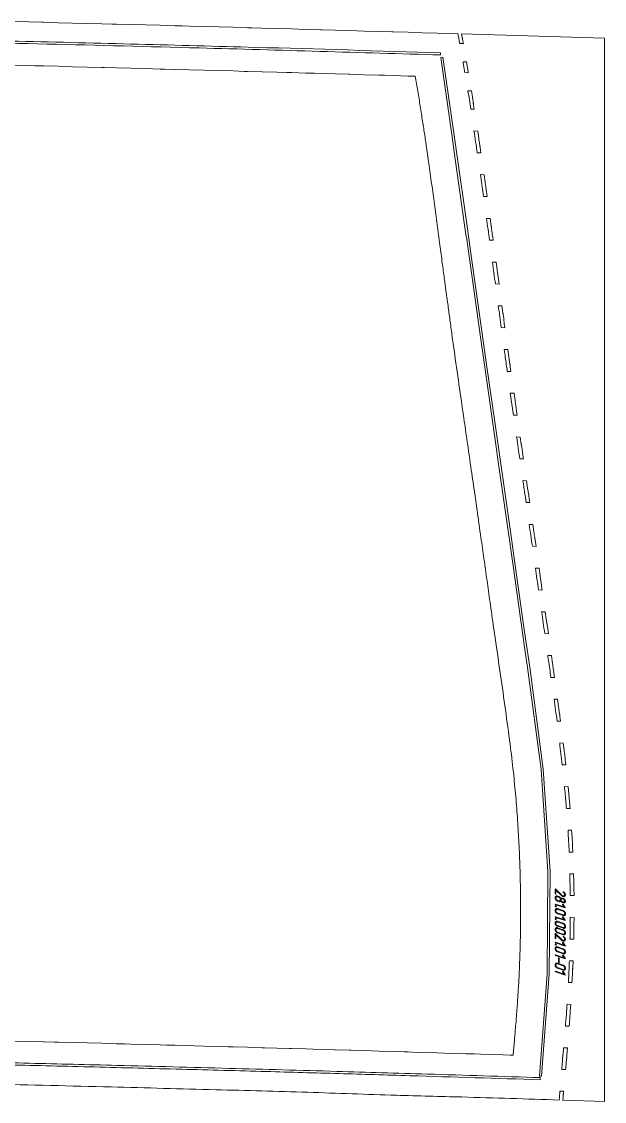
# Model space of a CAD drawing. Header units: millimetres. Extents: x -267 to 1346, y 0 to 1504.
# Drawn here: x 542 to 1346, y 0 to 1489 of the extents above; entities that cross this region are included whole.
import ezdxf

# ---------------------------------------------------------------- set-up
doc = ezdxf.new("R2010")
doc.units = ezdxf.units.MM
doc.linetypes.add('K5LT_BASIC', pattern=[0])
doc.layers.add('Engraving', color=7, linetype='Continuous')

msp = doc.modelspace()

# ---------------------------------------------------------------- linework, layer by layer
at = {"color": 143, "linetype": 'K5LT_BASIC', "lineweight": 15, "true_color": 0x33acca}
for p, q in [((552.5, 1488.9), (532.4, 1489.4)), ((552.5, 1488.9), (552.5, 1488.9)), ((570.4, 1488.5), (552.5, 1488.9)), ((572.6, 1488.4), (570.4, 1488.5)), ((572.6, 1488.4), (572.6, 1488.4)), ((592.7, 1487.9), (572.6, 1488.4)), ((612.8, 1487.4), (592.7, 1487.9)), ((592.7, 1487.9), (592.7, 1487.9)), ((612.9, 1487.4), (612.8, 1487.4)), ((633, 1486.9), (612.9, 1487.4)), ((633, 1486.9), (633, 1486.9)), ((653.1, 1486.4), (633, 1486.9)), ((667, 1486), (653.1, 1486.4)), ((653.1, 1486.4), (653.1, 1486.4)), ((673.2, 1485.9), (667, 1486)), ((673.2, 1485.9), (673.2, 1485.9)), ((693.3, 1485.3), (673.2, 1485.9)), ((713.4, 1484.8), (693.3, 1485.3)), ((693.3, 1485.3), (693.3, 1485.3)), ((733.5, 1484.3), (713.4, 1484.8)), ((713.4, 1484.8), (713.4, 1484.8)), ((753.7, 1483.7), (733.5, 1484.3)), ((733.5, 1484.3), (733.5, 1484.3)), ((753.7, 1483.7), (753.7, 1483.7)), ((763.5, 1483.5), (753.7, 1483.7)), ((773.8, 1483.2), (763.5, 1483.5)), ((773.8, 1483.2), (773.8, 1483.2)), ((793.9, 1482.6), (773.8, 1483.2)), ((814, 1482.1), (793.9, 1482.6)), ((793.9, 1482.6), (793.9, 1482.6)), ((814, 1482.1), (814, 1482.1)), ((834.1, 1481.5), (814, 1482.1)), ((834.1, 1481.5), (834.1, 1481.5)), ((854.2, 1481), (834.1, 1481.5)), ((854.2, 1481), (854.2, 1481)), ((860.1, 1480.8), (854.2, 1481)), ((874.3, 1480.4), (860.1, 1480.8)), ((874.4, 1480.4), (874.3, 1480.4)), ((894.5, 1479.8), (874.4, 1480.4)), ((914.6, 1479.3), (894.5, 1479.8)), ((894.5, 1479.8), (894.5, 1479.8)), ((934.7, 1478.7), (914.6, 1479.3)), ((914.6, 1479.3), (914.6, 1479.3)), ((934.7, 1478.7), (934.7, 1478.7)), ((954.8, 1478.1), (934.7, 1478.7)), ((954.8, 1478.1), (954.8, 1478.1)), ((956.6, 1478.1), (954.8, 1478.1)), ((974.9, 1477.5), (956.6, 1478.1)), ((995, 1477), (974.9, 1477.5)), ((974.9, 1477.5), (974.9, 1477.5)), ((995, 1477), (995, 1477)), ((1015.1, 1476.4), (995, 1477)), ((1015.2, 1476.4), (1015.1, 1476.4)), ((1035.3, 1475.8), (1015.2, 1476.4)), ((1053.1, 1475.3), (1035.3, 1475.8)), ((1035.3, 1475.8), (1035.3, 1475.8)), ((1055.4, 1475.2), (1053.1, 1475.3)), ((1055.4, 1475.2), (1055.4, 1475.2)), ((1075.5, 1474.6), (1055.4, 1475.2)), ((1075.5, 1474.6), (1075.5, 1474.6)), ((1095.6, 1474), (1075.5, 1474.6)), ((1095.6, 1474), (1095.6, 1474)), ((1115.7, 1473.4), (1095.6, 1474)), ((1115.7, 1473.4), (1115.7, 1473.4)), ((1135.8, 1472.8), (1115.7, 1473.4)), ((1135.8, 1472.8), (1135.8, 1472.8)), ((1144.4, 1472.6), (1135.8, 1472.8)), ((1149.5, 1472.4), (1346.4, 1466.6)), ((1346.4, 1466.6), (1346.4, 0)), ((1151.9, 1459.1), (1146.8, 1459.3)), ((1156.2, 1434), (1151.4, 1434.1)), ((532.4, 1429.2), (552.5, 1428.7)), ((552.5, 1428.7), (552.5, 1428.7)), ((552.5, 1428.7), (560.5, 1428.5)), ((560.5, 1428.5), (570.7, 1428.3)), ((570.7, 1428.3), (572.6, 1428.2)), ((572.6, 1428.2), (592.7, 1427.7)), ((572.6, 1428.2), (572.6, 1428.2)), ((592.7, 1427.7), (612.8, 1427.2)), ((592.7, 1427.7), (592.7, 1427.7)), ((612.8, 1427.2), (612.9, 1427.2)), ((612.9, 1427.2), (633, 1426.7)), ((633, 1426.7), (653.1, 1426.2)), ((633, 1426.7), (633, 1426.7)), ((653.1, 1426.2), (656.9, 1426.1)), ((653.1, 1426.2), (653.1, 1426.2)), ((656.9, 1426.1), (673.2, 1425.6)), ((673.2, 1425.6), (693.3, 1425.1)), ((673.2, 1425.6), (673.2, 1425.6)), ((693.3, 1425.1), (713.4, 1424.6)), ((693.3, 1425.1), (693.3, 1425.1)), ((713.4, 1424.6), (713.4, 1424.6)), ((713.4, 1424.6), (733.5, 1424)), ((733.5, 1424), (739.6, 1423.9)), ((733.5, 1424), (733.5, 1424)), ((739.6, 1423.9), (753.5, 1423.5)), ((753.5, 1423.5), (753.7, 1423.5)), ((753.7, 1423.5), (773.8, 1422.9)), ((753.7, 1423.5), (753.7, 1423.5)), ((773.8, 1422.9), (773.8, 1422.9)), ((773.8, 1422.9), (793.9, 1422.4)), ((793.9, 1422.4), (814, 1421.8)), ((793.9, 1422.4), (793.9, 1422.4)), ((814, 1421.8), (814, 1421.8)), ((814, 1421.8), (834.1, 1421.3)), ((834.1, 1421.3), (834.1, 1421.3)), ((834.1, 1421.3), (850, 1420.8)), ((850, 1420.8), (854.2, 1420.7)), ((854.2, 1420.7), (854.2, 1420.7)), ((854.2, 1420.7), (874.3, 1420.1)), ((874.3, 1420.1), (874.4, 1420.1)), ((874.4, 1420.1), (894.5, 1419.6)), ((894.5, 1419.6), (908.4, 1419.2)), ((894.5, 1419.6), (894.5, 1419.6)), ((908.4, 1419.2), (914.6, 1419)), ((914.6, 1419), (914.6, 1419)), ((914.6, 1419), (934.7, 1418.4)), ((934.7, 1418.4), (946.4, 1418.1)), ((934.7, 1418.4), (934.7, 1418.4)), ((946.4, 1418.1), (954.8, 1417.9)), ((954.8, 1417.9), (954.8, 1417.9)), ((954.8, 1417.9), (974.9, 1417.3)), ((974.9, 1417.3), (992.9, 1416.8)), ((974.9, 1417.3), (974.9, 1417.3)), ((992.9, 1416.8), (995, 1416.7)), ((995, 1416.7), (995, 1416.7)), ((995, 1416.7), (1015.1, 1416.1)), ((1015.1, 1416.1), (1015.2, 1416.1)), ((1015.2, 1416.1), (1035.3, 1415.5)), ((1035.3, 1415.5), (1042.9, 1415.3)), ((1035.3, 1415.5), (1035.3, 1415.5)), ((1042.9, 1415.3), (1055.4, 1414.9)), ((1158.8, 1418.9), (1154, 1419)), ((1055.4, 1414.9), (1055.4, 1414.9)), ((1055.4, 1414.9), (1075.5, 1414.3)), ((1075.5, 1414.3), (1085.5, 1414)), ((1075.5, 1414.3), (1075.5, 1414.3)), ((1162.9, 1393.7), (1158.2, 1393.9)), ((1162.2, 1368.7), (1166.9, 1368.6)), ((1171.6, 1338.4), (1166.5, 1338.6)), ((1176.1, 1308.3), (1171, 1308.4)), ((1180.4, 1278.1), (1175.4, 1278.3)), ((1175.4, 1278.3), (1179.6, 1248.1)), ((1184.7, 1248), (1179.6, 1248.1)), ((1188.9, 1217.8), (1183.8, 1218)), ((1193, 1187.7), (1187.9, 1187.8)), ((1197, 1157.5), (1192, 1157.7)), ((1201.1, 1127.4), (1196, 1127.6)), ((1205.1, 1097.3), (1200, 1097.4)), ((1209.2, 1067.1), (1204.1, 1067.3)), ((1213.3, 1037), (1208.2, 1037.1)), ((1217.5, 1006.8), (1212.4, 1007)), ((1221.7, 976.7), (1216.6, 976.8)), ((1216.6, 976.8), (1220.9, 946.7)), ((1226, 946.5), (1220.9, 946.7)), ((1230.3, 916.4), (1225.3, 916.5)), ((1234.7, 886.2), (1229.7, 886.4)), ((1239, 856.1), (1234, 856.2)), ((1236.4, 839.4), (1236.4, 839.4)), ((1243.4, 825.9), (1238.3, 826.1)), ((1247.7, 795.8), (1242.7, 795.9)), ((1252.1, 765.6), (1247, 765.8)), ((1256.3, 735.5), (1251.3, 735.6)), ((1260.6, 705.3), (1255.5, 705.5)), ((1264.9, 675.2), (1259.8, 675.3)), ((1269.1, 645), (1264.1, 645.2)), ((1273.4, 614.9), (1268.3, 615.1)), ((1277.7, 584.7), (1272.6, 584.9)), ((1281.8, 554.6), (1276.9, 554.8)), ((1285.9, 524.5), (1281.1, 524.6)), ((1289.7, 494.3), (1284.7, 494.5)), ((1293.2, 464.2), (1288.2, 464.4)), ((1296.4, 434.1), (1291.3, 434.2)), ((1299, 404), (1294, 404.1)), ((1301.2, 373.9), (1296.2, 374.1)), ((1302.8, 343.8), (1297.8, 344)), ((1298.6, 314), (1303.9, 313.8)), ((1299.2, 283.9), (1304.5, 283.8)), ((1299.3, 253.9), (1304.5, 253.7)), ((1298.9, 223.9), (1304.1, 223.7)), ((1298.1, 193.9), (1303.1, 193.8)), ((1301.7, 163.8), (1296.7, 163.9)), ((1299.9, 133.8), (1295, 134)), ((1297.8, 103.9), (1292.6, 104)), ((552.5, 82.6), (532.4, 83.1)), ((552.5, 82.6), (552.5, 82.6)), ((572.6, 82.1), (552.5, 82.6)), ((573.7, 82.1), (572.6, 82.1)), ((572.6, 82.1), (572.6, 82.1)), ((587.7, 81.7), (573.7, 82.1)), ((592.7, 81.6), (587.7, 81.7)), ((612.8, 81.1), (592.7, 81.6)), ((592.7, 81.6), (592.7, 81.6)), ((612.9, 81.1), (612.8, 81.1)), ((633, 80.6), (612.9, 81.1)), ((653.1, 80.1), (633, 80.6)), ((633, 80.6), (633, 80.6)), ((658.2, 80), (653.1, 80.1)), ((653.1, 80.1), (653.1, 80.1)), ((673.2, 79.6), (658.2, 80)), ((673.2, 79.6), (673.2, 79.6)), ((684.3, 79.3), (673.2, 79.6)), ((693.3, 79), (684.3, 79.3)), ((693.3, 79), (693.3, 79)), ((713.4, 78.5), (693.3, 79)), ((713.4, 78.5), (713.4, 78.5)), ((733.5, 78), (713.4, 78.5)), ((742.8, 77.7), (733.5, 78)), ((733.5, 78), (733.5, 78)), ((753.7, 77.4), (742.8, 77.7)), ((753.7, 77.4), (753.7, 77.4)), ((773.8, 76.9), (753.7, 77.4)), ((780.9, 76.7), (773.8, 76.9)), ((773.8, 76.9), (773.8, 76.9)), ((793.9, 76.3), (780.9, 76.7)), ((814, 75.8), (793.9, 76.3)), ((793.9, 76.3), (793.9, 76.3)), ((827.3, 75.4), (814, 75.8)), ((814, 75.8), (814, 75.8)), ((834.1, 75.2), (827.3, 75.4)), ((854.2, 74.7), (834.1, 75.2)), ((834.1, 75.2), (834.1, 75.2)), ((854.2, 74.7), (854.2, 74.7)), ((874.3, 74.1), (854.2, 74.7)), ((874.4, 74.1), (874.3, 74.1)), ((877.4, 74), (874.4, 74.1)), ((894.5, 73.5), (877.4, 74)), ((911.9, 73), (894.5, 73.5)), ((894.5, 73.5), (894.5, 73.5)), ((914.6, 72.9), (911.9, 73)), ((934.7, 72.4), (914.6, 72.9)), ((914.6, 72.9), (914.6, 72.9)), ((934.7, 72.4), (934.7, 72.4)), ((954.8, 71.8), (934.7, 72.4)), ((973.9, 71.2), (954.8, 71.8)), ((954.8, 71.8), (954.8, 71.8)), ((974.9, 71.2), (973.9, 71.2)), ((974.9, 71.2), (974.9, 71.2)), ((995, 70.6), (974.9, 71.2)), ((995, 70.6), (995, 70.6)), ((996.4, 70.5), (995, 70.6)), ((1015.1, 70), (996.4, 70.5)), ((1015.2, 70), (1015.1, 70)), ((1035.3, 69.4), (1015.2, 70)), ((1035.3, 69.4), (1035.3, 69.4)), ((1055.4, 68.8), (1035.3, 69.4)), ((1055.4, 68.8), (1055.4, 68.8)), ((1070.4, 68.3), (1055.4, 68.8)), ((1075.5, 68.2), (1070.4, 68.3)), ((1075.5, 68.2), (1075.5, 68.2)), ((1080.9, 68), (1075.5, 68.2)), ((1095.6, 67.6), (1080.9, 68)), ((1115.7, 66.9), (1095.6, 67.6)), ((1095.6, 67.6), (1095.6, 67.6)), ((1115.7, 66.9), (1115.7, 66.9)), ((1135.8, 66.3), (1115.7, 66.9)), ((1155.9, 65.7), (1135.8, 66.3)), ((1135.8, 66.3), (1135.8, 66.3)), ((1156, 65.7), (1155.9, 65.7)), ((1166.8, 65.4), (1156, 65.7)), ((1176.1, 65.1), (1166.8, 65.4)), ((1176.1, 65.1), (1176.1, 65.1)), ((1196.2, 64.5), (1176.1, 65.1)), ((1216.3, 63.8), (1196.2, 64.5)), ((1196.2, 64.5), (1196.2, 64.5)), ((1216.3, 63.8), (1216.3, 63.8)), ((1220.5, 63.7), (1216.3, 63.8)), ((1295.5, 73.9), (1290.1, 74.1)), ((1292.9, 44), (1287.6, 44.2)), ((1290.2, 14.1), (1285, 14.2)), ((1346.4, 0), (1289, 1.8))]:
    msp.add_line(p, q, dxfattribs=at)
for points in [[(1149.5, 1472.4), (1150.3, 1468), (1150.3, 1467.9), (1150.3, 1467.8), (1150.3, 1467.6), (1150.4, 1467.2), (1150.5, 1466.4), (1150.8, 1464.8), (1151.1, 1463.5), (1151.1, 1463.4), (1151.1, 1463.2), (1151.2, 1462.8), (1151.3, 1462), (1151.6, 1460.4), (1151.9, 1459.1)], [(1156.2, 1434), (1157.1, 1428.9), (1157.1, 1428.9), (1157.1, 1428.8), (1157.2, 1428.5), (1157.2, 1428.1), (1157.4, 1427.2), (1157.7, 1425.4), (1157.9, 1423.9), (1158, 1423.8), (1158, 1423.6), (1158.1, 1423.2), (1158.2, 1422.4), (1158.5, 1420.9), (1158.5, 1420.5), (1158.5, 1420.5), (1158.5, 1420.3), (1158.6, 1420.1), (1158.7, 1419.6), (1158.8, 1418.9)], [(1162.9, 1393.7), (1164.3, 1385.4), (1164.3, 1385.3), (1164.3, 1385.1), (1164.4, 1384.7), (1164.5, 1384), (1164.7, 1382.6), (1165.2, 1379.6), (1165.6, 1376.9), (1165.6, 1376.7), (1165.7, 1376.4), (1165.8, 1375.6), (1166, 1374.2), (1166.5, 1371.3), (1166.9, 1368.6)], [(1171.6, 1338.4), (1173.1, 1328.4), (1173.1, 1328.3), (1173.1, 1328.1), (1173.2, 1327.6), (1173.3, 1326.8), (1173.6, 1325), (1174.1, 1321.5), (1174.6, 1318.3), (1174.6, 1318.1), (1174.7, 1317.7), (1174.8, 1317), (1175, 1315.5), (1175.4, 1312.6), (1175.6, 1311.6), (1175.6, 1311.5), (1175.6, 1311.2), (1175.7, 1310.8), (1175.8, 1309.8), (1176.1, 1308.3)], [(1180.4, 1278.1), (1181.9, 1268.1), (1181.9, 1268), (1181.9, 1267.7), (1182, 1267.3), (1182.1, 1266.4), (1182.3, 1264.7), (1182.8, 1261.1), (1183.3, 1257.9), (1183.3, 1257.8), (1183.4, 1257.4), (1183.5, 1256.6), (1183.7, 1255.1), (1184.1, 1252.1), (1184.2, 1251.3), (1184.2, 1251.2), (1184.3, 1250.9), (1184.3, 1250.4), (1184.5, 1249.5), (1184.7, 1248)], [(1188.9, 1217.8), (1190.2, 1207.8), (1190.2, 1207.7), (1190.3, 1207.4), (1190.3, 1207), (1190.5, 1206.1), (1190.7, 1204.3), (1191.2, 1200.7), (1191.6, 1197.7), (1191.6, 1197.5), (1191.7, 1197.1), (1191.8, 1196.3), (1192, 1194.7), (1192.4, 1191.6), (1192.5, 1191), (1192.5, 1190.9), (1192.6, 1190.6), (1192.6, 1190.1), (1192.8, 1189.1), (1193, 1187.7)], [(1197, 1157.5), (1198.4, 1147.5), (1198.4, 1147.4), (1198.4, 1147.1), (1198.5, 1146.6), (1198.6, 1145.6), (1198.9, 1143.6), (1199.4, 1139.5), (1200.2, 1133.9), (1201.1, 1127.4)], [(1205.1, 1097.3), (1206.5, 1087.2), (1206.5, 1087.1), (1206.5, 1086.9), (1206.6, 1086.4), (1206.7, 1085.4), (1207, 1083.6), (1207.5, 1079.8), (1207.8, 1077.1), (1207.9, 1076.8), (1207.9, 1076.4), (1208.1, 1075.4), (1208.3, 1073.6), (1208.8, 1069.9), (1209.2, 1067.1)], [(1213.3, 1037), (1214.7, 1026.9), (1214.7, 1026.8), (1214.7, 1026.6), (1214.8, 1026.1), (1214.9, 1025.3), (1215.2, 1023.5), (1215.6, 1019.9), (1216.1, 1016.8), (1216.1, 1016.5), (1216.2, 1016.1), (1216.3, 1015.2), (1216.5, 1013.4), (1217, 1009.8), (1217.5, 1006.8)], [(1221.7, 976.7), (1223.1, 966.6), (1223.1, 966.5), (1223.2, 966.3), (1223.2, 965.8), (1223.4, 964.9), (1223.6, 963.1), (1224.2, 959.4), (1224.6, 956.5), (1224.6, 956.2), (1224.7, 955.8), (1224.8, 954.9), (1225.1, 953), (1225.6, 949.3), (1226, 946.5)], [(1230.3, 916.4), (1231.8, 906.3), (1231.8, 906.2), (1231.8, 906), (1231.9, 905.5), (1232, 904.5), (1232.3, 902.5), (1232.9, 898.6), (1233.2, 896.2), (1233.3, 895.9), (1233.4, 895.4), (1233.5, 894.4), (1233.8, 892.4), (1234.4, 888.3), (1234.7, 886.2)], [(1239, 856.1), (1240.5, 846), (1242, 836), (1242, 835.9), (1242, 835.6), (1242.1, 835.1), (1242.2, 834.1), (1242.5, 832.1), (1243.1, 828.1), (1243.4, 825.9)], [(1247.7, 795.8), (1249.2, 785.7), (1249.2, 785.6), (1249.2, 785.4), (1249.3, 784.9), (1249.4, 783.9), (1249.7, 782), (1250.3, 778.2), (1250.6, 775.6), (1250.7, 775.3), (1250.7, 774.8), (1250.9, 773.9), (1251.2, 772), (1251.7, 768.1), (1252.1, 765.6)], [(1256.3, 735.5), (1257.8, 725.4), (1257.8, 725.3), (1257.8, 725.1), (1257.9, 724.6), (1258, 723.6), (1258.3, 721.5), (1258.9, 717.5), (1259.2, 715.3), (1259.3, 715), (1259.3, 714.5), (1259.5, 713.5), (1259.8, 711.4), (1260.3, 707.4), (1260.6, 705.3)], [(1264.9, 675.2), (1266.3, 665.1), (1267.7, 655.1), (1269.1, 645)], [(1273.4, 614.9), (1274.4, 607.9), (1274.8, 604.7), (1274.9, 604.5), (1274.9, 604), (1275.1, 603), (1275.4, 601), (1275.9, 597.2), (1276.3, 594.7), (1276.3, 594.4), (1276.4, 594), (1276.5, 593.1), (1276.7, 591.2), (1277.3, 587.5), (1277.7, 584.7)], [(1281.8, 554.6), (1283.2, 544.6), (1283.2, 544.4), (1283.3, 544.2), (1283.3, 543.8), (1283.4, 542.9), (1283.7, 541.2), (1284.1, 537.8), (1284.6, 534.4), (1284.6, 534.2), (1284.7, 533.8), (1284.8, 532.9), (1285, 531.2), (1285.5, 527.7), (1285.9, 524.5)], [(1289.7, 494.3), (1290.9, 484.3), (1290.9, 484.2), (1291, 484), (1291, 483.5), (1291.1, 482.7), (1291.3, 481), (1291.7, 477.6), (1292.1, 474.1), (1292.1, 473.9), (1292.2, 473.5), (1292.3, 472.7), (1292.5, 471), (1292.9, 467.6), (1293.2, 464.2)], [(1296.4, 434.1), (1297.3, 424.1), (1297.3, 424), (1297.3, 423.7), (1297.4, 423.3), (1297.5, 422.5), (1297.6, 420.8), (1297.9, 417.5), (1298.2, 413.9), (1298.2, 413.7), (1298.3, 413.3), (1298.3, 412.5), (1298.5, 410.8), (1298.8, 407.4), (1299, 404)], [(1301.2, 373.9), (1301.8, 363.9), (1301.8, 363.8), (1301.8, 363.6), (1301.8, 363.2), (1301.9, 362.3), (1302, 360.7), (1302.2, 357.3), (1302.3, 353.8), (1302.3, 353.6), (1302.4, 353.3), (1302.4, 352.6), (1302.5, 351.2), (1302.6, 348.4), (1302.7, 347.1), (1302.7, 347), (1302.7, 346.8), (1302.7, 346.4), (1302.7, 345.5), (1302.8, 343.8)], [(1303.9, 313.8), (1304.2, 303.8), (1304.2, 303.7), (1304.2, 303.5), (1304.2, 303.1), (1304.2, 302.2), (1304.2, 300.5), (1304.3, 297.2), (1304.4, 293.7), (1304.4, 293.5), (1304.4, 293), (1304.4, 292.2), (1304.4, 290.5), (1304.5, 287.2), (1304.5, 283.8)], [(1304.5, 253.7), (1304.4, 243.7), (1304.4, 243.6), (1304.4, 243.4), (1304.4, 243), (1304.4, 242.2), (1304.4, 240.5), (1304.3, 237.2), (1304.3, 233.7), (1304.3, 233.5), (1304.3, 233.1), (1304.3, 232.4), (1304.2, 231), (1304.2, 228.2), (1304.1, 227), (1304.1, 226.9), (1304.1, 226.7), (1304.1, 226.3), (1304.1, 225.4), (1304.1, 223.7)], [(1303.1, 193.8), (1302.7, 183.8), (1302.7, 183.7), (1302.7, 183.5), (1302.6, 183), (1302.6, 182.2), (1302.5, 180.5), (1302.4, 177.2), (1302.2, 173.7), (1302.2, 173.5), (1302.2, 173), (1302.1, 172.2), (1302.1, 170.5), (1301.9, 167.2), (1301.7, 163.8)], [(1299.9, 133.8), (1299.3, 123.8), (1299.3, 123.7), (1299.3, 123.5), (1299.2, 123.1), (1299.2, 122.3), (1299.1, 120.6), (1298.8, 117.2), (1298.6, 113.8), (1298.6, 113.5), (1298.5, 113.1), (1298.5, 112.3), (1298.3, 110.6), (1298.1, 107.2), (1297.8, 103.9)], [(1295.5, 73.9), (1294.7, 64), (1294.6, 63.8), (1294.6, 63.6), (1294.6, 63.2), (1294.5, 62.4), (1294.4, 60.7), (1294.1, 57.2), (1293.8, 53.9), (1293.8, 53.7), (1293.7, 53.4), (1293.7, 52.6), (1293.5, 51.2), (1293.3, 48.3), (1293.2, 47.3), (1293.2, 47.2), (1293.2, 46.9), (1293.1, 46.5), (1293, 45.6), (1292.9, 44)], [(1290.2, 14.1), (1289.8, 10), (1289.8, 9.9), (1289.8, 9.8), (1289.7, 9.6), (1289.7, 9.2), (1289.6, 8.4), (1289.5, 6.8), (1289.4, 5.9), (1289.4, 5.8), (1289.4, 5.6), (1289.3, 5.2), (1289.3, 4.5), (1289.1, 3.2), (1289.1, 3.1), (1289.1, 3), (1289.1, 2.9), (1289.1, 2.6), (1289, 1.9), (1289, 1.8)]]:
    msp.add_lwpolyline(points, dxfattribs=at)
for points, knots in [([(1146.8, 1459.3), (1146.8, 1459.5), (1146, 1463.9), (1145.2, 1468.4), (1144.4, 1472.6)], [1.7784898, 1.7784898, 1.7784898, 1.7784898, 1.8028124, 2.2354737, 2.2354737, 2.2354737, 2.2354737]), ([(1154, 1419), (1153.4, 1422.6), (1152.5, 1427.6), (1151.6, 1432.6), (1151.4, 1434.1)], [0.3988389, 0.3988389, 0.3988389, 0.3988389, 0.7629716, 0.9160357, 0.9160357, 0.9160357, 0.9160357]), ([(1095.6, 1351.9), (1095.6, 1351.8), (1095.6, 1351.8), (1095.6, 1351.8), (1095.6, 1351.8), (1095.6, 1351.8), (1095.6, 1351.8)], [3.58474159, 3.58474159, 3.58474159, 3.58474159, 3.585502801, 3.586264011, 3.586771484, 3.587025221, 3.587025221, 3.587025221, 3.587025221]), ([(1095.6, 1351.8), (1096.6, 1345.4), (1098.6, 1332.5), (1101.1, 1315.3), (1102.9, 1302.4), (1103.9, 1296), (1104.2, 1293.8)], [3.587025, 3.587025, 3.587025, 3.587025, 4.212165, 4.837304, 5.254063, 5.462443, 5.462443, 5.462443, 5.462443]), ([(1115.7, 1209.5), (1117, 1200.1), (1119.3, 1182.4), (1122.6, 1157.6), (1125.4, 1136.5), (1127.9, 1117.8), (1130.4, 1099.6), (1133, 1080.2), (1134.9, 1066.8), (1135.8, 1059.9)], [2.649915, 2.649915, 2.649915, 2.649915, 3.534469, 4.313332, 4.969252, 5.502227, 6.064309, 6.667954, 7.313162, 7.313162, 7.313162, 7.313162]), ([(1135.8, 1059.9), (1135.8, 1059.9), (1135.8, 1059.8), (1135.8, 1059.8), (1135.8, 1059.8), (1135.8, 1059.8), (1135.8, 1059.8)], [7.313161858, 7.313161858, 7.313161858, 7.313161858, 7.313972116, 7.314782374, 7.315322546, 7.315592632, 7.315592632, 7.315592632, 7.315592632]), ([(1135.8, 1059.8), (1138, 1044), (1142.4, 1012.6), (1148.4, 970.8), (1152.9, 939.4), (1155.2, 923.7), (1155.9, 918.5)], [7.315593, 7.315593, 7.315593, 7.315593, 8.784208, 10.252824, 11.231902, 11.72144, 11.72144, 11.72144, 11.72144]), ([(1208.2, 1037.1), (1208.7, 1033.5), (1210.1, 1023.4), (1211.5, 1013.4), (1212.4, 1007)], [2.3761711, 2.3761711, 2.3761711, 2.3761711, 2.4363222, 2.540488, 2.540488, 2.540488, 2.540488]), ([(1156, 918.5), (1158, 904), (1161.8, 878.3), (1166.7, 843.8), (1170.5, 817.4), (1173.5, 796.2), (1175.2, 783.9), (1176.1, 778)], [11.72379, 11.72379, 11.72379, 11.72379, 13.081356, 14.135253, 14.965889, 15.562439, 16.12055, 16.12055, 16.12055, 16.12055]), ([(1236.4, 839.4), (1236.4, 839.8), (1236.2, 841.2), (1235.7, 844.3), (1235, 849.6), (1234.4, 853.7), (1234, 856.2)], [0, 0, 0, 0, 0.029049, 0.1375279, 0.2944217, 0.5351277, 0.5351277, 0.5351277, 0.5351277]), ([(1268.3, 615.1), (1268.6, 612.8), (1270.1, 602.8), (1271.5, 592.7), (1272.6, 584.9)], [4.6780222, 4.6780222, 4.6780222, 4.6780222, 4.7146148, 4.842342, 4.842342, 4.842342, 4.842342]), ([(1216.3, 492.6), (1217.9, 479.9), (1220.8, 455.8), (1224.2, 421), (1226.7, 388.2), (1228.6, 355.6), (1230, 323.2), (1230.7, 292), (1230.9, 262.9), (1230.7, 235.8), (1230.2, 211.6), (1229.5, 191.5), (1228.8, 175.7), (1228.2, 163), (1227.5, 152.2), (1226.9, 142.7), (1226.4, 134.4), (1225.8, 126.5), (1225.2, 118.4), (1224.4, 108.9), (1223.4, 97.1), (1222.1, 81.7), (1221.1, 70.1), (1220.5, 63.7)], [0.953311, 0.953311, 0.953311, 0.953311, 1.641457, 2.253958, 2.83222, 3.407062, 4.01029, 4.570916, 5.083996, 5.572282, 6.023835, 6.381639, 6.653868, 6.871551, 7.065832, 7.233032, 7.382371, 7.513848, 7.658916, 7.820046, 8.02065, 8.292072, 8.633111, 8.633111, 8.633111, 8.633111]), ([(1291.3, 434.2), (1292, 427), (1293, 417), (1293.8, 407), (1294, 404.1)], [5.6618986, 5.6618986, 5.6618986, 5.6618986, 5.7793679, 5.8250348, 5.8250348, 5.8250348, 5.8250348]), ([(1299.2, 283.9), (1299.1, 291), (1299, 301), (1298.7, 311), (1298.6, 314)], [4.8754498, 4.8754498, 4.8754498, 4.8754498, 5.2430205, 5.3959568, 5.3959568, 5.3959568, 5.3959568]), ([(1298.9, 223.9), (1299.1, 232.1), (1299.2, 242.1), (1299.3, 252.1), (1299.3, 253.9)], [3.8353921, 3.8353921, 3.8353921, 3.8353921, 4.2606027, 4.3553144, 4.3553144, 4.3553144, 4.3553144]), ([(1292.6, 104), (1292.7, 105.1), (1293.3, 112), (1294.1, 122), (1294.7, 131), (1295, 134)], [1.754757, 1.754757, 1.754757, 1.754757, 1.8079488, 2.1187294, 2.2759815, 2.2759815, 2.2759815, 2.2759815]), ([(1287.6, 44.2), (1287.9, 47.7), (1288.6, 56.7), (1289.5, 66.7), (1290, 73.1), (1290.1, 74.1)], [0.6975232, 0.6975232, 0.6975232, 0.6975232, 0.8865972, 1.1746245, 1.2266062, 1.2266062, 1.2266062, 1.2266062]), ([(1284, 1.9), (1239.3, 3.3), (1164.5, 5.9), (1048.8, 8.5), (935.6, 12.9), (804.5, 16.2), (658.3, 20.2), (493, 24.2), (312.1, 28.3), (131.2, 31.9), (-54.5, 35.1), (-176.5, 37), (-242.6, 37.9)], [0, 0, 0, 0, 1.053952, 1.765586, 2.72651, 3.724227, 4.857411, 6.174996, 7.621335, 9.123266, 10.440705, 12, 12, 12, 12])]:
    msp.add_open_spline(points, degree=3, knots=knots, dxfattribs=at)
for points in [[(1085.5, 1414), (1086.7, 1407.2), (1089, 1393.4), (1092.4, 1372.6), (1094.5, 1358.8), (1095.6, 1351.9)], [(1162.2, 1368.7), (1160.9, 1377.1), (1159.5, 1385.5), (1158.2, 1393.9)], [(1166.5, 1338.6), (1168, 1328.5), (1169.5, 1318.5), (1171, 1308.4)], [(1104.2, 1293.8), (1105.5, 1284.5), (1108.1, 1265.8), (1112, 1237.7), (1114.5, 1219), (1115.7, 1209.6)], [(1115.7, 1209.6), (1115.7, 1209.6), (1115.7, 1209.6), (1115.7, 1209.5), (1115.7, 1209.5), (1115.7, 1209.5)], [(1183.8, 1218), (1185.2, 1207.9), (1186.5, 1197.9), (1187.9, 1187.8)], [(1192, 1157.7), (1193.3, 1147.7), (1194.7, 1137.6), (1196, 1127.6)], [(1200, 1097.4), (1201.4, 1087.4), (1202.7, 1077.3), (1204.1, 1067.3)], [(1155.9, 918.5), (1155.9, 918.5), (1155.9, 918.5), (1156, 918.5), (1156, 918.5), (1156, 918.5)], [(1229.7, 886.4), (1228.2, 896.4), (1226.8, 906.5), (1225.3, 916.5)], [(1236.4, 839.4), (1237.1, 834.9), (1237.7, 830.5), (1238.3, 826.1)], [(1242.7, 795.9), (1244.1, 785.9), (1245.5, 775.8), (1247, 765.8)], [(1176.1, 778), (1176.1, 778), (1176.1, 778), (1176.1, 777.9), (1176.1, 777.9), (1176.1, 777.9)], [(1176.1, 777.9), (1177.5, 768), (1180.3, 748.2), (1184.5, 718.5), (1187.2, 698.7), (1188.6, 688.8)], [(1251.3, 735.6), (1252.7, 725.6), (1254.1, 715.5), (1255.5, 705.5)], [(1188.6, 688.8), (1189.5, 682.9), (1191.1, 671.1), (1193.6, 653.5), (1195.3, 641.7), (1196.2, 635.8)], [(1259.8, 675.3), (1261.2, 665.3), (1262.7, 655.2), (1264.1, 645.2)], [(1196.2, 635.8), (1196.2, 635.8), (1196.2, 635.8), (1196.2, 635.7), (1196.2, 635.7), (1196.2, 635.7)], [(1196.2, 635.7), (1198.5, 619.7), (1203.1, 587.8), (1210, 540.1), (1214.3, 508.5), (1216.3, 492.7)], [(1281.1, 524.6), (1279.8, 534.7), (1278.4, 544.7), (1276.9, 554.8)], [(1216.3, 492.7), (1216.3, 492.7), (1216.3, 492.7), (1216.3, 492.7), (1216.3, 492.7), (1216.3, 492.6)], [(1284.7, 494.5), (1285.9, 484.4), (1287.1, 474.4), (1288.2, 464.4)], [(1296.2, 374.1), (1296.8, 364), (1297.3, 354), (1297.8, 344)], [(1297.6, 183.2), (1297.8, 186.8), (1297.9, 190.3), (1298.1, 193.9)], [(1297.6, 183.2), (1297.4, 176.8), (1297, 170.4), (1296.7, 163.9)], [(1284, 1.9), (1284.4, 6.7), (1284.7, 10.7), (1285, 14.2)]]:
    msp.add_open_spline(points, degree=3, dxfattribs=at)
at = {"layer": 'Engraving', "color": 143, "linetype": 'K5LT_BASIC', "lineweight": 15, "true_color": 0x33acca}
for p, q in [((1120.4, 1446.4), (1120.3, 1443.4)), ((1123.7, 1440.2), (1120.7, 1439.8)), ((1135.8, 1333.8), (1120.7, 1439.8)), ((1123.7, 1440.2), (1135.8, 1355)), ((1135.8, 1355), (1143.7, 1300)), ((1135.8, 1333.7), (1135.8, 1333.8)), ((1140.7, 1299.6), (1135.8, 1333.7)), ((1155.9, 1192.4), (1140.7, 1299.6)), ((1143.7, 1300), (1156, 1213.6)), ((1156, 1213.6), (1163.6, 1159.8)), ((1156, 1192.3), (1155.9, 1192.4)), ((1160.6, 1159.4), (1156, 1192.3)), ((1176.1, 1050.9), (1160.6, 1159.4)), ((1163.6, 1159.8), (1176.1, 1072.2)), ((1176.1, 1072.2), (1183.5, 1019.6)), ((1176.1, 1072.2), (1176.1, 1072.2)), ((1176.1, 1050.8), (1176.1, 1050.9)), ((1180.6, 1019.2), (1176.1, 1050.8)), ((1196.2, 909.4), (1180.6, 1019.2)), ((1183.5, 1019.6), (1196.2, 930.8)), ((1196.2, 930.8), (1196.2, 930.7)), ((1196.2, 930.7), (1203.5, 879.4)), ((1196.2, 909.4), (1196.2, 909.4)), ((1200.5, 879), (1196.2, 909.4)), ((1216.3, 768), (1200.5, 879)), ((1203.5, 879.4), (1216.3, 789.3)), ((1216.3, 789.2), (1216.3, 789.3)), ((1216.3, 789.2), (1223.4, 739.2)), ((1216.3, 767.9), (1216.3, 768)), ((1220.4, 738.8), (1216.3, 767.9)), ((1236.4, 626.6), (1220.4, 738.8)), ((1223.4, 739.2), (1236.4, 647.9)), ((1236.4, 647.9), (1236.4, 647.8)), ((1236.4, 647.8), (1243.4, 599)), ((1236.4, 626.5), (1236.4, 626.6)), ((1240.4, 598.6), (1236.4, 626.5)), ((1259.1, 458), (1240.4, 598.6)), ((1243.4, 599), (1262.1, 458.3)), ((1268.6, 317), (1259.1, 458)), ((1262.1, 458.3), (1271.6, 317.1)), ((1267.3, 175.4), (1268.6, 317)), ((1271.6, 317.1), (1270.3, 175.3)), ((1278.6, 286.7), (1278.6, 292.7)), ((1279.4, 292.8), (1287.7, 284.6)), ((1279.6, 291.4), (1279.6, 286.4)), ((1287.1, 283.9), (1279.6, 291.4)), ((1281.6, 283.3), (1283.6, 282.6)), ((1287.7, 284.6), (1288.1, 284.2)), ((1288.1, 284.2), (1288.4, 283.9)), ((1290, 289.1), (1290.2, 289)), ((1278.6, 280.3), (1278.6, 281.3)), ((1279.1, 272.2), (1290.9, 268.2)), ((1292.1, 266.8), (1279.1, 271.2)), ((1279.6, 280), (1279.6, 281)), ((1281.6, 282.3), (1283.6, 281.6)), ((1283.6, 276.6), (1281.6, 277.3)), ((1283.6, 275.6), (1281.6, 276.3)), ((1285.6, 278.9), (1285.6, 277.9)), ((1288.6, 280.4), (1289.6, 280.1)), ((1288.6, 279.4), (1289.6, 279.1)), ((1289.6, 275.1), (1288.6, 275.4)), ((1289.6, 274.1), (1288.6, 274.4)), ((1290.9, 268.2), (1288.7, 271.1)), ((1289.4, 271.6), (1292.4, 267.6)), ((1289.9, 274), (1289.6, 274.1)), ((1290.2, 273.9), (1289.9, 274)), ((1290.7, 273.9), (1290.2, 273.9)), ((1292.4, 277.3), (1292.5, 276.7)), ((1292.5, 276.7), (1292.6, 276.4)), ((1292.6, 276.4), (1292.6, 276.1)), ((1278.6, 262.9), (1278.6, 263.9)), ((1279.1, 254.8), (1290.9, 250.8)), ((1292.1, 249.4), (1279.1, 253.8)), ((1279.6, 262.5), (1279.6, 263.5)), ((1281.6, 265.9), (1289.6, 263.1)), ((1281.6, 264.9), (1289.6, 262.2)), ((1289.6, 257.2), (1281.6, 259.9)), ((1289.6, 256.2), (1281.6, 258.9)), ((1290.9, 250.8), (1288.7, 253.7)), ((1289.4, 254.1), (1292.4, 250.2)), ((1291.6, 259.5), (1291.6, 258.5)), ((1292.6, 259.1), (1292.6, 258.2)), ((1278.6, 245.5), (1278.6, 246.5)), ((1279.6, 245.1), (1279.6, 246.1)), ((1281.6, 248.4), (1289.6, 245.7)), ((1281.6, 247.4), (1289.6, 244.7)), ((1289.6, 239.8), (1281.6, 242.5)), ((1289.6, 238.8), (1281.6, 241.5)), ((1281.6, 239.6), (1289.6, 236.8)), ((1281.6, 238.6), (1289.6, 235.9)), ((1291.6, 242.1), (1291.6, 241.1)), ((1292.6, 241.7), (1292.6, 240.7)), ((1278.6, 236.6), (1278.6, 237.6)), ((1278.6, 225.2), (1278.6, 231.2)), ((1279.4, 231.3), (1287.7, 223.1)), ((1279.6, 236.2), (1279.6, 237.2)), ((1279.6, 229.9), (1279.6, 224.9)), ((1287.1, 222.4), (1279.6, 229.9)), ((1289.6, 230.9), (1281.6, 233.6)), ((1289.6, 229.9), (1281.6, 232.6)), ((1290, 227.6), (1290.2, 227.5)), ((1291.6, 233.2), (1291.6, 232.2)), ((1292.6, 232.8), (1292.6, 231.9)), ((1278.6, 210.3), (1278.6, 211.3)), ((1279.1, 219.6), (1290.9, 215.6)), ((1292.1, 214.2), (1279.1, 218.6)), ((1279.6, 209.9), (1279.6, 210.9)), ((1281.6, 213.3), (1289.6, 210.5)), ((1281.6, 212.3), (1289.6, 209.6)), ((1287.7, 223.1), (1288.1, 222.7)), ((1288.1, 222.7), (1288.4, 222.5)), ((1290.9, 215.6), (1288.7, 218.5)), ((1289.4, 219), (1292.4, 215)), ((1279.1, 202.2), (1290.9, 198.2)), ((1292.1, 196.8), (1279.1, 201.2)), ((1289.6, 204.6), (1281.6, 207.3)), ((1289.6, 203.6), (1281.6, 206.3)), ((1283.1, 192), (1283.1, 197.9)), ((1284.1, 197.6), (1284.1, 191.6)), ((1290.9, 198.2), (1288.7, 201.1)), ((1289.4, 201.5), (1292.4, 197.6)), ((1291.6, 206.9), (1291.6, 205.9)), ((1292.6, 206.5), (1292.6, 205.6)), ((1278.6, 187.7), (1278.6, 188.7)), ((1279.1, 179.6), (1290.9, 175.6)), ((1279.6, 187.4), (1279.6, 188.3)), ((1281.6, 190.7), (1289.6, 188)), ((1281.6, 189.7), (1289.6, 187)), ((1289.6, 182), (1281.6, 184.7)), ((1289.6, 181), (1281.6, 183.7)), ((1289.4, 179), (1292.4, 175)), ((1291.6, 184.3), (1291.6, 183.3)), ((1292.6, 184), (1292.6, 183)), ((1256.7, 35), (1267.3, 175.4)), ((1270.3, 175.3), (1259.7, 34.7)), ((1292.1, 174.2), (1279.1, 178.6)), ((1290.9, 175.6), (1288.7, 178.5)), ((1259.7, 34.7), (1256.7, 35)), ((1257.8, 32.9), (1257.7, 29.9))]:
    msp.add_line(p, q, dxfattribs=at)
for points, knots in [([(1120.4, 1446.4), (1035.2, 1449), (896.3, 1453.1), (702.2, 1458.3), (539.6, 1462.4), (379.2, 1465.9), (230.8, 1469.4), (102.4, 1471.5), (-1.6, 1473.4), (-84.1, 1474.7), (-154.5, 1475.8), (-197.6, 1476.5), (-218.9, 1476.8)], [0, 0, 0, 0, 2.289666, 3.734433, 5.217354, 6.661331, 8.045568, 9.207518, 10.110583, 10.841633, 11.425339, 12, 12, 12, 12]), ([(-219, 1473.8), (-147.7, 1472.7), (-20.7, 1470.8), (175.3, 1467.2), (369.4, 1463.2), (578, 1458.5), (828.3, 1452.1), (1009.3, 1446.8), (1120.3, 1443.4)], [0, 0, 0, 0, 1.277689, 2.274301, 3.512976, 4.755935, 6.011076, 8, 8, 8, 8]), ([(1257.7, 29.9), (1197.8, 31.8), (1105.4, 34.7), (979.5, 38.4), (874.5, 41.4), (761.9, 44.4), (643.6, 47.5), (532.7, 50.2), (430.8, 52.5), (333.7, 54.6), (230.2, 56.8), (121.5, 58.9), (12.7, 60.8), (-106.9, 62.8), (-190.4, 64.1), (-239.1, 64.8)], [0, 0, 0, 0, 1.803089, 2.778311, 3.786378, 4.959027, 6.163815, 7.34426, 8.292656, 9.226685, 10.264315, 11.403428, 12.492722, 13.536148, 15, 15, 15, 15]), ([(-239, 67.8), (-139.9, 66.8), (-2, 64.1), (177.3, 60.8), (301.3, 58.3), (427.5, 55.6), (552.5, 52.7), (685.2, 49.4), (826.5, 45.7), (969.1, 41.7), (1112.3, 37.5), (1205.8, 34.5), (1257.8, 32.9)], [0, 0, 0, 0, 2.382532, 3.316041, 4.313457, 5.363554, 6.35168, 7.31857, 8.554967, 9.750537, 10.748709, 12, 12, 12, 12])]:
    msp.add_open_spline(points, degree=3, knots=knots, dxfattribs=at)
for points in [[(1278.6, 292.7), (1278.6, 292.8), (1278.8, 293)], [(1278.8, 286.3), (1278.6, 286.5), (1278.6, 286.7)], [(1278.6, 281.3), (1278.6, 282.4), (1279.5, 283.1)], [(1278.8, 293), (1279, 293), (1279.2, 293)], [(1279.1, 286.1), (1279, 286.1), (1278.8, 286.3)], [(1279.5, 286.1), (1279.3, 286), (1279.1, 286.1)], [(1279.2, 293), (1279.3, 292.9), (1279.4, 292.8)], [(1279.6, 286.4), (1279.6, 286.2), (1279.5, 286.1)], [(1279.5, 283.1), (1280.4, 283.7), (1281.6, 283.3)], [(1288.2, 283), (1287.7, 283.3), (1287.1, 283.9)], [(1289.1, 282.5), (1288.7, 282.7), (1288.2, 283)], [(1288.4, 283.9), (1288.8, 283.7), (1289.1, 283.6)], [(1289.1, 283.6), (1290.1, 283.2), (1290.8, 283.8)], [(1289.5, 288.8), (1289.5, 289), (1289.7, 289.1)], [(1289.6, 288.5), (1289.6, 288.6), (1289.5, 288.8)], [(1289.9, 288.2), (1289.7, 288.3), (1289.6, 288.5)], [(1289.7, 289.1), (1289.8, 289.2), (1290, 289.1)], [(1291.2, 286.8), (1290.8, 287.5), (1289.9, 288.2)], [(1290.2, 289), (1291.4, 288.2), (1292, 287.1)], [(1290.8, 283.8), (1291.2, 284.1), (1291.4, 284.5)], [(1291.6, 285.4), (1291.6, 286.1), (1291.2, 286.8)], [(1291.4, 284.5), (1291.6, 284.9), (1291.6, 285.4)], [(1292.6, 285.1), (1292.6, 283.7), (1291.6, 282.9)], [(1292, 287.1), (1292.6, 286.1), (1292.6, 285.1)], [(1279.5, 277.9), (1278.6, 279.1), (1278.6, 280.3)], [(1278.6, 271.9), (1278.6, 272), (1278.8, 272.2)], [(1278.8, 271.5), (1278.6, 271.7), (1278.6, 271.9)], [(1278.6, 269.2), (1278.6, 269.6), (1278.8, 269.7)], [(1278.9, 268.6), (1278.6, 268.9), (1278.6, 269.2)], [(1278.8, 272.2), (1278.9, 272.3), (1279.1, 272.2)], [(1279.1, 271.2), (1278.9, 271.3), (1278.8, 271.5)], [(1278.8, 269.7), (1279.1, 269.8), (1279.4, 269.7)], [(1279.4, 268.2), (1279.1, 268.3), (1278.9, 268.6)], [(1279.4, 269.7), (1279.5, 269.6), (1279.8, 269.4)], [(1279.9, 268.3), (1279.6, 268.1), (1279.4, 268.2)], [(1281.6, 276.3), (1280.4, 276.7), (1279.5, 277.9)], [(1279.6, 281), (1279.6, 281.7), (1280.2, 282.1)], [(1280.2, 278.4), (1279.6, 279.1), (1279.6, 280)], [(1279.8, 269.4), (1280.1, 269.1), (1280.1, 268.7)], [(1280.1, 268.7), (1280.1, 268.4), (1279.9, 268.3)], [(1280.2, 282.1), (1280.8, 282.5), (1281.6, 282.3)], [(1281.6, 277.3), (1280.8, 277.6), (1280.2, 278.4)], [(1283.6, 282.6), (1284.4, 282.3), (1285.1, 281.7)], [(1283.6, 281.6), (1284.4, 281.3), (1285, 280.5)], [(1285, 276.7), (1284.4, 276.3), (1283.6, 276.6)], [(1285.2, 275.5), (1284.4, 275.3), (1283.6, 275.6)], [(1285, 280.5), (1285.6, 279.8), (1285.6, 278.9)], [(1285.6, 277.9), (1285.6, 277.1), (1285, 276.7)], [(1285.1, 281.7), (1285.8, 281), (1286.3, 280.1)], [(1286.3, 276.3), (1285.9, 275.8), (1285.2, 275.5)], [(1286.3, 280.1), (1286.7, 280.4), (1287.3, 280.5)], [(1287.3, 275.1), (1286.7, 275.6), (1286.3, 276.3)], [(1286.6, 278.1), (1286.6, 278.9), (1287.2, 279.3)], [(1287.2, 276.5), (1286.6, 277.3), (1286.6, 278.1)], [(1287.2, 279.3), (1287.7, 279.7), (1288.6, 279.4)], [(1288.6, 275.4), (1287.7, 275.7), (1287.2, 276.5)], [(1287.3, 280.5), (1287.9, 280.6), (1288.6, 280.4)], [(1288.6, 274.4), (1287.8, 274.7), (1287.3, 275.1)], [(1288.6, 271.5), (1288.6, 271.7), (1288.7, 271.8)], [(1288.7, 271.1), (1288.6, 271.3), (1288.6, 271.5)], [(1288.7, 271.8), (1288.9, 271.9), (1289.1, 271.8)], [(1291.6, 282.9), (1290.6, 282.1), (1289.1, 282.5)], [(1289.1, 271.8), (1289.2, 271.8), (1289.4, 271.6)], [(1289.6, 280.1), (1290.7, 279.7), (1291.7, 278.5)], [(1289.6, 279.1), (1290.4, 278.8), (1291, 278)], [(1291, 275.2), (1290.4, 274.8), (1289.6, 275.1)], [(1291.7, 274.2), (1291.3, 273.9), (1290.7, 273.9)], [(1291, 278), (1291.6, 277.2), (1291.6, 276.4)], [(1291.6, 276.4), (1291.6, 275.6), (1291, 275.2)], [(1291.7, 278.5), (1292.1, 277.9), (1292.4, 277.3)], [(1292.6, 276.1), (1292.6, 274.8), (1291.7, 274.2)], [(1278.6, 263.9), (1278.6, 265), (1279.5, 265.7)], [(1279.5, 260.5), (1278.6, 261.6), (1278.6, 262.9)], [(1278.6, 254.5), (1278.6, 254.6), (1278.8, 254.8)], [(1278.8, 254.1), (1278.6, 254.3), (1278.6, 254.5)], [(1278.8, 254.8), (1278.9, 254.9), (1279.1, 254.8)], [(1279.1, 253.8), (1278.9, 253.9), (1278.8, 254.1)], [(1279.5, 265.7), (1280.4, 266.3), (1281.6, 265.9)], [(1281.6, 258.9), (1280.4, 259.3), (1279.5, 260.5)], [(1279.6, 263.5), (1279.6, 264.3), (1280.2, 264.7)], [(1280.2, 261), (1279.6, 261.7), (1279.6, 262.5)], [(1280.2, 264.7), (1280.8, 265.1), (1281.6, 264.9)], [(1281.6, 259.9), (1280.8, 260.2), (1280.2, 261)], [(1288.6, 254.1), (1288.6, 254.3), (1288.7, 254.4)], [(1288.7, 253.7), (1288.6, 253.9), (1288.6, 254.1)], [(1288.7, 254.4), (1288.9, 254.5), (1289.1, 254.4)], [(1289.1, 254.4), (1289.2, 254.4), (1289.4, 254.1)], [(1289.6, 263.1), (1290.8, 262.7), (1291.7, 261.6)], [(1289.6, 262.2), (1290.4, 261.9), (1291, 261.1)], [(1291, 257.3), (1290.4, 256.9), (1289.6, 257.2)], [(1291.7, 256.3), (1290.8, 255.8), (1289.6, 256.2)], [(1291, 261.1), (1291.6, 260.3), (1291.6, 259.5)], [(1291.6, 258.5), (1291.6, 257.7), (1291, 257.3)], [(1291.7, 261.6), (1292.6, 260.4), (1292.6, 259.1)], [(1292.6, 258.2), (1292.6, 256.9), (1291.7, 256.3)], [(1292.4, 266.9), (1292.3, 266.8), (1292.1, 266.8)], [(1292.4, 267.6), (1292.5, 267.4), (1292.5, 267.2)], [(1292.5, 267.2), (1292.5, 267), (1292.4, 266.9)], [(1278.6, 251.8), (1278.6, 252.1), (1278.8, 252.3)], [(1278.9, 251.2), (1278.6, 251.4), (1278.6, 251.8)], [(1278.6, 246.5), (1278.6, 247.6), (1279.5, 248.2)], [(1279.5, 243.1), (1278.6, 244.2), (1278.6, 245.5)], [(1278.6, 237.6), (1278.6, 238.7), (1279.5, 239.4)], [(1278.8, 252.3), (1279.1, 252.4), (1279.4, 252.3)], [(1279.4, 250.8), (1279.1, 250.9), (1278.9, 251.2)], [(1279.4, 252.3), (1279.5, 252.2), (1279.8, 251.9)], [(1279.9, 250.9), (1279.6, 250.7), (1279.4, 250.8)], [(1279.5, 248.2), (1280.4, 248.9), (1281.6, 248.4)], [(1281.6, 241.5), (1280.4, 241.9), (1279.5, 243.1)], [(1279.5, 239.4), (1280.4, 240), (1281.6, 239.6)], [(1279.6, 246.1), (1279.6, 246.9), (1280.2, 247.3)], [(1280.2, 243.5), (1279.6, 244.3), (1279.6, 245.1)], [(1279.6, 237.2), (1279.6, 238), (1280.2, 238.4)], [(1279.8, 251.9), (1280.1, 251.7), (1280.1, 251.3)], [(1280.1, 251.3), (1280.1, 251), (1279.9, 250.9)], [(1280.2, 247.3), (1280.8, 247.7), (1281.6, 247.4)], [(1281.6, 242.5), (1280.8, 242.8), (1280.2, 243.5)], [(1280.2, 238.4), (1280.8, 238.8), (1281.6, 238.6)], [(1289.6, 245.7), (1290.8, 245.3), (1291.7, 244.2)], [(1289.6, 244.7), (1290.4, 244.5), (1291, 243.7)], [(1291, 239.9), (1290.4, 239.5), (1289.6, 239.8)], [(1291.7, 238.9), (1290.8, 238.3), (1289.6, 238.8)], [(1291, 243.7), (1291.6, 242.9), (1291.6, 242.1)], [(1291.6, 241.1), (1291.6, 240.3), (1291, 239.9)], [(1291.7, 244.2), (1292.6, 243), (1292.6, 241.7)], [(1292.6, 240.7), (1292.6, 239.5), (1291.7, 238.9)], [(1292.4, 249.5), (1292.3, 249.4), (1292.1, 249.4)], [(1292.4, 250.2), (1292.5, 250), (1292.5, 249.8)], [(1292.5, 249.8), (1292.5, 249.6), (1292.4, 249.5)], [(1279.5, 234.2), (1278.6, 235.3), (1278.6, 236.6)], [(1278.6, 231.2), (1278.6, 231.4), (1278.8, 231.5)], [(1278.8, 224.8), (1278.6, 225), (1278.6, 225.2)], [(1278.8, 231.5), (1279, 231.6), (1279.2, 231.5)], [(1279.1, 224.6), (1279, 224.6), (1278.8, 224.8)], [(1279.5, 224.6), (1279.3, 224.5), (1279.1, 224.6)], [(1279.2, 231.5), (1279.3, 231.4), (1279.4, 231.3)], [(1281.6, 232.6), (1280.4, 233), (1279.5, 234.2)], [(1279.6, 224.9), (1279.6, 224.7), (1279.5, 224.6)], [(1280.2, 234.7), (1279.6, 235.4), (1279.6, 236.2)], [(1281.6, 233.6), (1280.8, 233.9), (1280.2, 234.7)], [(1289.5, 227.3), (1289.5, 227.5), (1289.7, 227.6)], [(1289.6, 227), (1289.6, 227.1), (1289.5, 227.3)], [(1289.6, 236.8), (1290.8, 236.4), (1291.7, 235.3)], [(1289.6, 235.9), (1290.4, 235.6), (1291, 234.8)], [(1291, 231), (1290.4, 230.6), (1289.6, 230.9)], [(1291.7, 230), (1290.8, 229.5), (1289.6, 229.9)], [(1289.9, 226.7), (1289.7, 226.8), (1289.6, 227)], [(1289.7, 227.6), (1289.8, 227.7), (1290, 227.6)], [(1291.2, 225.3), (1290.8, 226), (1289.9, 226.7)], [(1290.2, 227.5), (1291.4, 226.7), (1292, 225.6)], [(1291, 234.8), (1291.6, 234), (1291.6, 233.2)], [(1291.6, 232.2), (1291.6, 231.4), (1291, 231)], [(1291.6, 223.9), (1291.6, 224.6), (1291.2, 225.3)], [(1291.4, 223), (1291.6, 223.4), (1291.6, 223.9)], [(1292.6, 223.6), (1292.6, 222.2), (1291.6, 221.4)], [(1291.7, 235.3), (1292.6, 234.1), (1292.6, 232.8)], [(1292.6, 231.9), (1292.6, 230.6), (1291.7, 230)], [(1292, 225.6), (1292.6, 224.7), (1292.6, 223.6)], [(1278.6, 219.3), (1278.6, 219.4), (1278.8, 219.6)], [(1278.8, 218.9), (1278.6, 219.1), (1278.6, 219.3)], [(1278.6, 216.6), (1278.6, 217), (1278.8, 217.1)], [(1278.9, 216), (1278.6, 216.3), (1278.6, 216.6)], [(1278.6, 211.3), (1278.6, 212.4), (1279.5, 213.1)], [(1279.5, 207.9), (1278.6, 209), (1278.6, 210.3)], [(1278.8, 219.6), (1278.9, 219.7), (1279.1, 219.6)], [(1279.1, 218.6), (1278.9, 218.7), (1278.8, 218.9)], [(1278.8, 217.1), (1279.1, 217.2), (1279.4, 217.1)], [(1279.4, 215.6), (1279.1, 215.7), (1278.9, 216)], [(1279.4, 217.1), (1279.5, 217), (1279.8, 216.8)], [(1279.9, 215.7), (1279.6, 215.5), (1279.4, 215.6)], [(1279.5, 213.1), (1280.4, 213.7), (1281.6, 213.3)], [(1279.6, 210.9), (1279.6, 211.7), (1280.2, 212.1)], [(1280.2, 208.4), (1279.6, 209.1), (1279.6, 209.9)], [(1279.8, 216.8), (1280.1, 216.5), (1280.1, 216.1)], [(1280.1, 216.1), (1280.1, 215.8), (1279.9, 215.7)], [(1280.2, 212.1), (1280.8, 212.5), (1281.6, 212.3)], [(1288.2, 221.5), (1287.7, 221.8), (1287.1, 222.4)], [(1289.1, 221.1), (1288.7, 221.2), (1288.2, 221.5)], [(1288.4, 222.5), (1288.8, 222.2), (1289.1, 222.1)], [(1288.6, 218.9), (1288.6, 219.1), (1288.7, 219.2)], [(1288.7, 218.5), (1288.6, 218.7), (1288.6, 218.9)], [(1288.7, 219.2), (1288.9, 219.3), (1289.1, 219.2)], [(1289.1, 222.1), (1290.1, 221.7), (1290.8, 222.3)], [(1291.6, 221.4), (1290.6, 220.6), (1289.1, 221.1)], [(1289.1, 219.2), (1289.2, 219.2), (1289.4, 219)], [(1289.6, 210.5), (1290.8, 210.1), (1291.7, 209)], [(1289.6, 209.6), (1290.4, 209.3), (1291, 208.5)], [(1290.8, 222.3), (1291.2, 222.6), (1291.4, 223)], [(1291.7, 209), (1292.6, 207.8), (1292.6, 206.5)], [(1292.4, 214.3), (1292.3, 214.2), (1292.1, 214.2)], [(1292.4, 215), (1292.5, 214.8), (1292.5, 214.6)], [(1292.5, 214.6), (1292.5, 214.4), (1292.4, 214.3)], [(1278.6, 201.9), (1278.6, 202), (1278.8, 202.2)], [(1278.8, 201.5), (1278.6, 201.7), (1278.6, 201.9)], [(1278.8, 202.2), (1278.9, 202.3), (1279.1, 202.2)], [(1279.1, 201.2), (1278.9, 201.3), (1278.8, 201.5)], [(1281.6, 206.3), (1280.4, 206.7), (1279.5, 207.9)], [(1281.6, 207.3), (1280.8, 207.6), (1280.2, 208.4)], [(1283.1, 197.9), (1283.1, 198.2), (1283.3, 198.2)], [(1283.3, 198.2), (1283.4, 198.3), (1283.6, 198.3)], [(1283.6, 198.3), (1283.7, 198.2), (1283.9, 198)], [(1283.9, 198), (1284.1, 197.8), (1284.1, 197.6)], [(1288.6, 201.5), (1288.6, 201.7), (1288.7, 201.8)], [(1288.7, 201.1), (1288.6, 201.3), (1288.6, 201.5)], [(1288.7, 201.8), (1288.9, 201.9), (1289.1, 201.8)], [(1289.1, 201.8), (1289.2, 201.8), (1289.4, 201.5)], [(1291, 204.7), (1290.4, 204.3), (1289.6, 204.6)], [(1291.7, 203.7), (1290.8, 203.2), (1289.6, 203.6)], [(1291, 208.5), (1291.6, 207.7), (1291.6, 206.9)], [(1291.6, 205.9), (1291.6, 205.1), (1291, 204.7)], [(1292.6, 205.6), (1292.6, 204.3), (1291.7, 203.7)], [(1292.4, 196.9), (1292.3, 196.8), (1292.1, 196.8)], [(1292.4, 197.6), (1292.5, 197.4), (1292.5, 197.2)], [(1292.5, 197.2), (1292.5, 197), (1292.4, 196.9)], [(1278.6, 188.7), (1278.6, 189.8), (1279.5, 190.5)], [(1279.5, 185.3), (1278.6, 186.4), (1278.6, 187.7)], [(1278.6, 179.3), (1278.6, 179.4), (1278.8, 179.6)], [(1278.8, 178.9), (1278.6, 179.1), (1278.6, 179.3)], [(1278.8, 179.6), (1278.9, 179.7), (1279.1, 179.6)], [(1279.1, 178.6), (1278.9, 178.7), (1278.8, 178.9)], [(1279.5, 190.5), (1280.4, 191.1), (1281.6, 190.7)], [(1281.6, 183.7), (1280.4, 184.1), (1279.5, 185.3)], [(1279.6, 188.3), (1279.6, 189.1), (1280.2, 189.5)], [(1280.2, 185.8), (1279.6, 186.5), (1279.6, 187.4)], [(1280.2, 189.5), (1280.8, 189.9), (1281.6, 189.7)], [(1281.6, 184.7), (1280.8, 185), (1280.2, 185.8)], [(1283.3, 191.5), (1283.1, 191.7), (1283.1, 192)], [(1283.6, 191.3), (1283.4, 191.4), (1283.3, 191.5)], [(1283.9, 191.3), (1283.8, 191.2), (1283.6, 191.3)], [(1284.1, 191.6), (1284.1, 191.4), (1283.9, 191.3)], [(1288.6, 178.9), (1288.6, 179.1), (1288.7, 179.2)], [(1288.7, 178.5), (1288.6, 178.7), (1288.6, 178.9)], [(1288.7, 179.2), (1288.9, 179.3), (1289.1, 179.2)], [(1289.1, 179.2), (1289.2, 179.2), (1289.4, 179)], [(1289.6, 188), (1290.8, 187.5), (1291.7, 186.4)], [(1289.6, 187), (1290.4, 186.7), (1291, 185.9)], [(1291, 182.1), (1290.4, 181.7), (1289.6, 182)], [(1291.7, 181.1), (1290.8, 180.6), (1289.6, 181)], [(1291, 185.9), (1291.6, 185.1), (1291.6, 184.3)], [(1291.6, 183.3), (1291.6, 182.5), (1291, 182.1)], [(1291.7, 186.4), (1292.6, 185.2), (1292.6, 184)], [(1292.6, 183), (1292.6, 181.7), (1291.7, 181.1)], [(1292.4, 174.3), (1292.3, 174.2), (1292.1, 174.2)], [(1292.4, 175), (1292.5, 174.8), (1292.5, 174.6)], [(1292.5, 174.6), (1292.5, 174.4), (1292.4, 174.3)]]:
    msp.add_open_spline(points, degree=2, dxfattribs=at)

doc.saveas('drawing.dxf')
